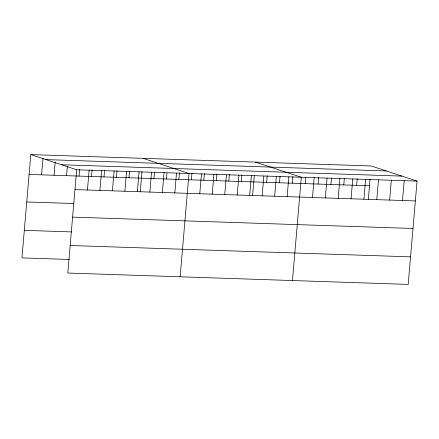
<?xml version="1.0" encoding="UTF-8"?>
<svg xmlns="http://www.w3.org/2000/svg" width="439" height="439" viewBox="0 0 439 439"><rect width="100%" height="100%" fill="white"/><g stroke="black" fill="none" stroke-linecap="round" stroke-linejoin="round"><path stroke-width="0.66" d="M30.807 154.599L76.66 169.756L67.809 273.042L408.193 284.401L417.05 181.109L371.191 165.958L30.807 154.599L21.95 257.891L69.247 259.465M41.584 174.837L43 158.32M54.068 175.254L55.199 162.04M66.547 175.671L67.343 166.425M79.031 176.088L79.596 169.481M87.443 189.994L89.144 170.173M91.51 176.505L92.075 169.898M99.922 190.411L101.623 170.584M103.994 176.922L104.559 170.316M112.406 190.822L114.107 171.001M116.472 177.34L117.037 170.733M124.885 191.239L126.586 171.419M128.951 177.757L129.521 171.15M137.369 191.656L139.064 171.836M140.255 191.942L142 171.561M149.847 192.073L151.548 172.253M153.913 178.585L154.479 171.978M162.331 192.491L164.027 172.67M166.397 179.002L166.908 173.059M174.81 192.908L176.511 173.087M178.876 179.419L179.441 172.812M180.133 276.789L188.989 173.504L143.13 158.347M191.355 179.836L191.925 173.229M199.772 193.742L201.468 173.915M203.839 180.253L204.404 173.646M212.251 194.159L213.952 174.332M216.317 180.67L216.888 174.063M224.735 194.57L226.431 174.749M228.801 181.087L229.367 174.481M237.214 194.987L238.915 175.166M241.28 181.505L241.845 174.898M249.698 195.404L251.393 175.584M252.579 195.69L254.329 175.309M262.176 195.821L263.877 176.001M266.621 182.35L267.186 175.743M274.655 196.238L276.356 176.418M279.478 182.778L280.049 176.171M287.139 196.656L288.835 176.835M292.341 183.206L292.906 176.599M292.462 280.537L301.319 177.252L255.46 162.095M305.198 183.634L305.764 177.027M312.48 197.501L314.176 177.68M318.055 184.062L318.626 177.455M325.337 197.929L327.039 178.108M330.918 184.495L331.483 177.888M338.195 198.357L339.896 178.536M343.775 184.923L344.341 178.316M351.057 198.79L352.753 178.964M356.633 185.351L357.203 178.744M363.915 199.218L365.616 179.392M368.316 199.553L370.061 179.172M376.772 199.646L378.473 179.825M389.634 200.074L391.33 180.253M402.492 200.502L404.193 180.681M45.936 159.604L386.325 170.958M61.531 164.751L401.915 176.11M76.66 169.756L417.05 181.109M29.106 174.426L369.495 185.779M74.965 189.577L415.349 200.93M26.746 201.967L74.043 203.542M72.6 217.118L412.989 228.478M24.31 230.343L71.606 231.924M70.169 245.5L410.558 256.853"/></g></svg>
